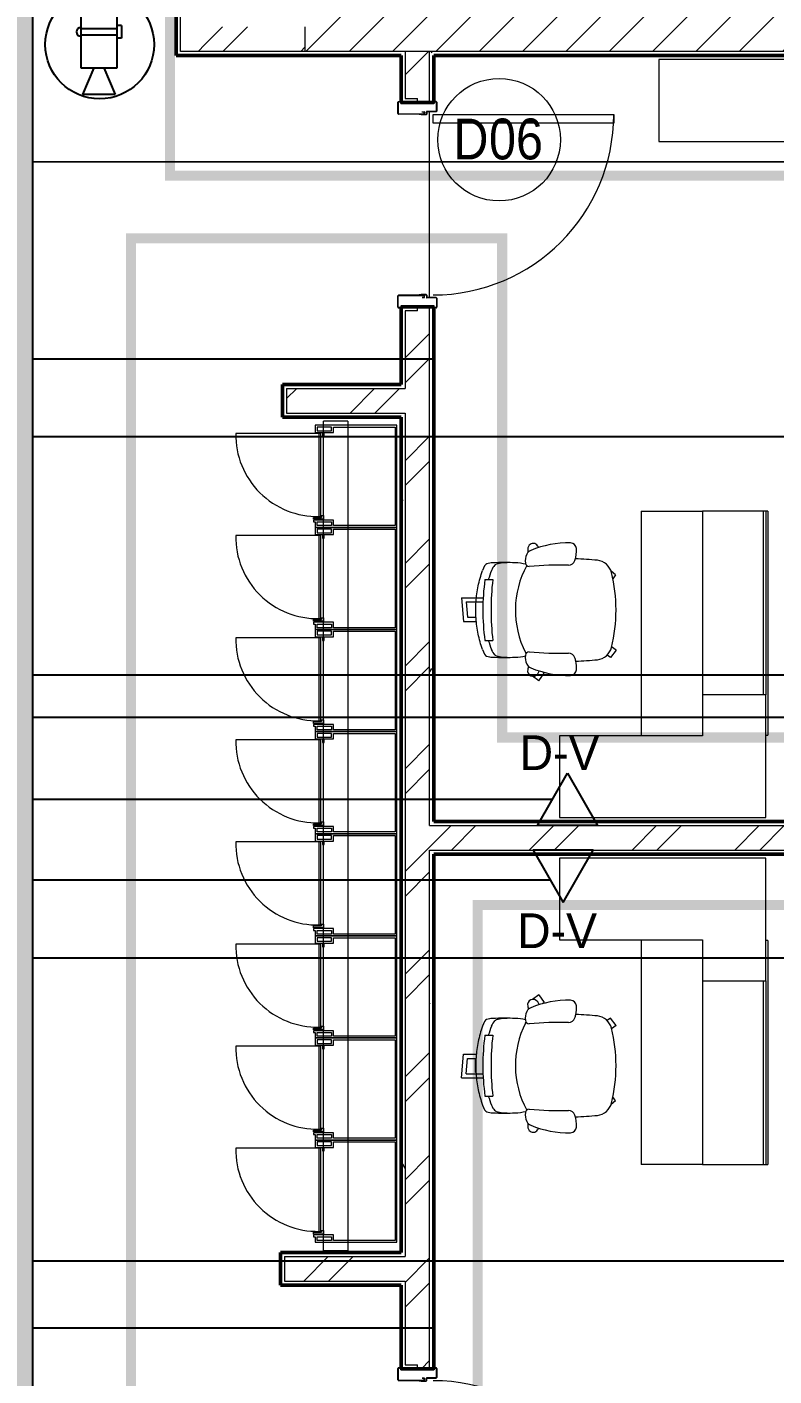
# Model space of a CAD drawing. Header units: millimetres. Extents: x -9358 to 257996, y -67499 to 9117.
# Drawn here: x 42789 to 46446, y -19183 to -12578 of the extents above; entities that cross this region are included whole.
import ezdxf

# ---------------------------------------------------------------- set-up
doc = ezdxf.new("R2010")
doc.units = ezdxf.units.MM
doc.header["$LTSCALE"] = 1000
for name, color, linetype, lineweight in [('123', 2, 'Continuous', 9), ('A-DOOR', 8, 'Continuous', 9), ('A-DOOR-1', 8, 'Continuous', 18), ('A-DOR', 8, 'Continuous', 9), ('A-FLR-PAT', 8, 'Continuous', 18), ('A-FRN', 8, 'Continuous', 9), ('A-GEN-MOD', 8, 'Continuous', 9), ('A-TYP-DOR', 8, 'Continuous', 0), ('A-WAL-CLD', 8, 'Continuous', 9), ('A-WAL-CMU', 8, 'Continuous', 50), ('A-WAL-LOW-30', 8, 'Continuous', 18), ('A-WAL-PAT-1', 8, 'Continuous', 9)]:
    doc.layers.add(name, color=color, linetype=linetype, lineweight=lineweight)
for name, color, linetype in [('CCTV', 4, 'Continuous'), ('CCTVNET', 6, 'Continuous'), ('DATANET', 4, 'Continuous'), ('F POINT AGN', 7, 'Continuous'), ('LC-CABLE -10', 4, 'Continuous'), ('Route - rack1', 7, 'Continuous')]:
    doc.layers.add(name, color=color, linetype=linetype)
doc.styles.add('Arial_7', font='arial.ttf', dxfattribs={"width": 0.85, "height": 200})
pattern_1 = [(45, (0, 0), (-251.4472, 251.4472), []), (45, (0, 381), (-251.4472, 251.4472), [])]
pattern_2 = [(0, (0, 0), (812.8, 203.2), [33.528, -576.072, 33.528, -576.072, -3251.2]), (0, (0, 0), (812.8, 203.2), [-1219.2, 33.528, -1185.672, 33.528, -576.072, -1422.4]), (0, (0, 0), (812.8, 203.2), [-3048, 33.528, -372.872, 33.528, -982.472]), (120, (304.8, 101.6), (-582.37636, 602.30545), [33.528, -576.072, 33.528, -576.072, -3251.2]), (120, (304.8, 101.6), (-582.37636, 602.30545), [-1219.2, 33.528, -1185.672, 33.528, -576.072, -1422.4]), (120, (304.8, 101.6), (-582.37636, 602.30545), [-3048, 33.528, -372.872, 33.528, -982.472]), (240, (406.4, 508), (-230.42364, -805.50545), [33.528, -576.072, 33.528, -576.072, -3251.2]), (240, (406.4, 508), (-230.42364, -805.50545), [-1219.2, 33.528, -1185.672, 33.528, -576.072, -1422.4]), (240, (406.4, 508), (-230.42364, -805.50545), [-3048, 33.528, -372.872, 33.528, -982.472])]

# ---------------------------------------------------------------- blocks, each defined once
blk = doc.blocks.new('Door Tag - Door Tag-41184-01-Ground Floor Plan')
at = {"layer": 'A-TYP-DOR'}
blk.add_circle((0, 0), 3, dxfattribs=at)
blk = doc.blocks.new('D-V')
at = {"color": 3}
blk.add_lwpolyline([(1.2, 256.5), (146.9, 0), (-146.9, 0), (1.2, 256.5)], dxfattribs=at)
at = {"layer": 'CCTV', "color": 2}
blk.add_attdef('D-V', (-225.1, 246.5), '', height=170, dxfattribs=at)
blk = doc.blocks.new('Wood door - 1000-Wood Door-2297986-01-Ground Floor Furniture Plan')
at = {"layer": 'A-DOOR'}
blk.add_arc((442, -77), 884, 180, 270, dxfattribs=at)
at = {"layer": 'A-DOOR-1'}
for p, q in [((-505, 92.5), (-505, 82.5)), ((-505, 82.5), (-505, 92.5)), ((-503.5, 82.5), (-503.5, 92.5)), ((-445.7, 95), (-502.5, 95)), ((-502.5, 95), (-445.7, 95)), ((-502.5, 93.5), (-445.7, 93.5)), ((-495, 81.5), (-502.5, 81.5)), ((-502.5, 80), (-495, 80)), ((-495, 80), (-500, 80)), ((-495, 81.5), (-495, 80)), ((-495, -80), (-495, 80)), ((-444.7, 92.5), (-444.7, -32.5)), ((-443.2, -8.1), (-443.2, 92.5)), ((-443.2, 92.5), (-443.2, -8.1)), ((443.2, -8.1), (443.2, 92.5)), ((443.2, -8.4), (443.2, 92.5)), ((444.7, 92.5), (444.7, -32.5)), ((445.7, 95), (502.5, 95)), ((445.7, 95), (502.5, 95)), ((502.5, 93.5), (445.7, 93.5)), ((495, 81.5), (495, 80)), ((495, 81.5), (502.5, 81.5)), ((502.5, 80), (495, 80)), ((495, 80), (495, -80)), ((500, 80), (495, 80)), ((503.5, 82.5), (503.5, 92.5)), ((505, 92.5), (505, 82.5)), ((505, 92.5), (505, 82.5)), ((-456.5, -92.5), (-456.5, -47)), ((-453.7, -23), (-455.2, -23)), ((-455.2, -23), (-455.2, -32.5)), ((-455, -92.5), (-455, -47)), ((-455, -47), (-455, -92.5)), ((-442.5, -44.5), (-454, -44.5)), ((-442.5, -46), (-454, -46)), ((-442.5, -46), (-454, -46)), ((-453.7, -32.5), (-453.7, -23)), ((-445.7, -33.5), (-452.7, -33.5)), ((-452.7, -35), (-445.7, -35)), ((-441.7, -8.1), (-443.2, -8.4)), ((-443.2, -32.5), (-443.2, -8.1)), ((-443.2, -8.1), (-441.7, -8.1)), ((-443.2, -8.4), (-441.5, -18.1)), ((-440, -18), (-441.7, -8.1)), ((-441.7, -8.1), (-440, -18)), ((-441.5, -18.1), (-441.5, -43.5)), ((-440, -43.5), (-440, -18)), ((-440, -18), (-440, -43.5)), ((440, -18), (441.7, -8.1)), ((440, -18), (441.7, -8.1)), ((440, -43.5), (440, -18)), ((440, -43.5), (440, -18)), ((443.2, -8.4), (441.5, -18.1)), ((441.5, -18.1), (441.5, -43.5)), ((441.7, -8.1), (443.2, -8.4)), ((441.7, -8.1), (443.2, -8.4)), ((442.5, -44.5), (454, -44.5)), ((442.5, -46), (454, -46)), ((454, -46), (442.5, -46)), ((443.2, -32.5), (443.2, -8.1)), ((445.7, -33.5), (452.7, -33.5)), ((452.7, -35), (445.7, -35)), ((453.7, -23), (455.2, -23)), ((453.7, -32.5), (453.7, -23)), ((455, -92.5), (455, -47)), ((455, -92.5), (455, -47)), ((455.2, -23), (455.2, -32.5)), ((456.5, -92.5), (456.5, -47)), ((-505, -92.5), (-505, -82.5)), ((-505, -92.5), (-505, -82.5)), ((-503.5, -92.5), (-503.5, -82.5)), ((-495, -80), (-502.5, -80)), ((-502.5, -81.5), (-495, -81.5)), ((-457.5, -93.5), (-502.5, -93.5)), ((-502.5, -95), (-457.5, -95)), ((-457.5, -95), (-502.5, -95)), ((-500, -80), (-495, -80)), ((-495, -81.5), (-495, -80)), ((399, -77), (442, -77)), ((399, -961), (399, -77)), ((442, -77), (442, -961)), ((457.5, -93.5), (502.5, -93.5)), ((502.5, -95), (457.5, -95)), ((502.5, -95), (457.5, -95)), ((495, -81.5), (495, -80)), ((495, -80), (502.5, -80)), ((495, -80), (500, -80)), ((502.5, -81.5), (495, -81.5)), ((503.5, -92.5), (503.5, -82.5)), ((505, -92.5), (505, -82.5)), ((505, -82.5), (505, -92.5)), ((442, -961), (399, -961))]:
    blk.add_line(p, q, dxfattribs=at)
for centre, radius, start, end in [((-502.5, 92.5), 2.5, 90, 180), ((-502.5, 92.5), 2.5, 90, 180), ((-502.5, 82.5), 2.5, 180, 270), ((-502.5, 82.5), 2.5, 180, 270), ((-502.5, 92.5), 1.03, 90, 180), ((-502.5, 82.5), 1.01, 180, 270), ((-445.7, 92.5), 2.5, 0, 90), ((-445.7, 92.5), 2.5, 0, 90), ((-445.7, 92.5), 0.985, 0, 90), ((445.7, 92.5), 2.5, 90, 180), ((445.7, 92.5), 2.5, 90, 180), ((445.7, 92.5), 0.985, 90, 180), ((502.5, 92.5), 2.5, 360, 90), ((502.5, 92.5), 2.5, 0, 90), ((502.5, 92.5), 1.03, 0, 90), ((502.5, 82.5), 1.01, 270, 360), ((502.5, 82.5), 2.5, 270, 0), ((502.5, 82.5), 2.5, 270, 360), ((-454, -47), 2.5, 90, 180), ((-452.7, -32.5), 2.5, 180, 270), ((-454, -47), 0.997, 90, 180), ((-454, -47), 0.997, 90, 180), ((-452.7, -32.5), 1.01, 180, 270), ((-445.7, -32.5), 0.984, 270, 360), ((-445.7, -32.5), 2.5, 270, 360), ((-442.5, -43.5), 1, 270, 0), ((-442.5, -43.5), 2.5, 270, 360), ((-442.5, -43.5), 2.5, 270, 360), ((442.5, -43.5), 2.5, 180, 270), ((442.5, -43.5), 2.5, 180, 270), ((442.5, -43.5), 1, 180, 270), ((445.7, -32.5), 2.5, 180, 270), ((445.7, -32.5), 0.984, 180, 270), ((452.7, -32.5), 1.01, 270, 360), ((452.7, -32.5), 2.5, 270, 360), ((454, -47), 2.5, 360, 90), ((454, -47), 0.997, 360, 90), ((454, -47), 0.979, 0, 90), ((-502.5, -82.5), 2.5, 90, 180), ((-502.5, -82.5), 2.5, 90, 180), ((-502.5, -92.5), 2.5, 180, 270), ((-502.5, -92.5), 2.5, 180, 270), ((-502.5, -82.5), 1, 90, 180), ((-502.5, -92.5), 1, 180, 270), ((-457.5, -92.5), 1, 270, 0), ((-457.5, -92.5), 2.5, 270, 360), ((-457.5, -92.5), 2.5, 270, 360), ((457.5, -92.5), 2.5, 180, 270), ((457.5, -92.5), 2.5, 180, 270), ((457.5, -92.5), 1, 180, 270), ((502.5, -82.5), 2.5, 0, 90), ((502.5, -82.5), 2.5, 360, 90), ((502.5, -82.5), 1, 0, 90), ((502.5, -92.5), 1, 270, 360), ((502.5, -92.5), 2.5, 270, 360), ((502.5, -92.5), 2.5, 270, 360)]:
    blk.add_arc(centre, radius, start, end, dxfattribs=at)
blk = doc.blocks.new('Wood door - 1000-Wood Door-2297988-01-Ground Floor Furniture Plan')
at = {"layer": 'A-DOOR'}
blk.add_arc((442, 77), 884, 90, 180, dxfattribs=at)
at = {"layer": 'A-DOOR-1'}
for p, q in [((442, 961), (399, 961)), ((399, 961), (399, 77)), ((442, 77), (442, 961)), ((-505, 92.5), (-505, 82.5)), ((-505, 92.5), (-505, 82.5)), ((-503.5, 92.5), (-503.5, 82.5)), ((-502.5, 95), (-457.5, 95)), ((-457.5, 95), (-502.5, 95)), ((-457.5, 93.5), (-502.5, 93.5)), ((-502.5, 81.5), (-495, 81.5)), ((-495, 80), (-502.5, 80)), ((-500, 80), (-495, 80)), ((-495, 81.5), (-495, 80)), ((-495, 80), (-495, -80)), ((-456.5, 92.5), (-456.5, 47)), ((-455, 92.5), (-455, 47)), ((-455, 47), (-455, 92.5)), ((399, 77), (442, 77)), ((455, 92.5), (455, 47)), ((455, 92.5), (455, 47)), ((456.5, 92.5), (456.5, 47)), ((502.5, 95), (457.5, 95)), ((502.5, 95), (457.5, 95)), ((457.5, 93.5), (502.5, 93.5)), ((495, 81.5), (495, 80)), ((502.5, 81.5), (495, 81.5)), ((495, 80), (502.5, 80)), ((495, -80), (495, 80)), ((495, 80), (500, 80)), ((503.5, 92.5), (503.5, 82.5)), ((505, 92.5), (505, 82.5)), ((505, 82.5), (505, 92.5)), ((-455.2, 23), (-455.2, 32.5)), ((-453.7, 23), (-455.2, 23)), ((-442.5, 46), (-454, 46)), ((-442.5, 46), (-454, 46)), ((-442.5, 44.5), (-454, 44.5)), ((-453.7, 32.5), (-453.7, 23)), ((-452.7, 35), (-445.7, 35)), ((-445.7, 33.5), (-452.7, 33.5)), ((-444.7, -92.5), (-444.7, 32.5)), ((-443.2, 32.5), (-443.2, 8.1)), ((-443.2, 8.4), (-441.5, 18.1)), ((-441.7, 8.1), (-443.2, 8.4)), ((-443.2, 8.1), (-443.2, -92.5)), ((-443.2, -92.5), (-443.2, 8.1)), ((-443.2, 8.1), (-441.7, 8.1)), ((-440, 18), (-441.7, 8.1)), ((-441.7, 8.1), (-440, 18)), ((-441.5, 18.1), (-441.5, 43.5)), ((-440, 43.5), (-440, 18)), ((-440, 18), (-440, 43.5)), ((440, 43.5), (440, 18)), ((440, 43.5), (440, 18)), ((440, 18), (441.7, 8.1)), ((440, 18), (441.7, 8.1)), ((441.5, 18.1), (441.5, 43.5)), ((443.2, 8.4), (441.5, 18.1)), ((441.7, 8.1), (443.2, 8.4)), ((441.7, 8.1), (443.2, 8.4)), ((442.5, 46), (454, 46)), ((454, 46), (442.5, 46)), ((442.5, 44.5), (454, 44.5)), ((443.2, 32.5), (443.2, 8.1)), ((443.2, 8.4), (443.2, -92.5)), ((443.2, 8.1), (443.2, -92.5)), ((444.7, -92.5), (444.7, 32.5)), ((452.7, 35), (445.7, 35)), ((445.7, 33.5), (452.7, 33.5)), ((453.7, 32.5), (453.7, 23)), ((453.7, 23), (455.2, 23)), ((455.2, 23), (455.2, 32.5)), ((-505, -92.5), (-505, -82.5)), ((-505, -82.5), (-505, -92.5)), ((-503.5, -82.5), (-503.5, -92.5)), ((-502.5, -80), (-495, -80)), ((-495, -81.5), (-502.5, -81.5)), ((-502.5, -93.5), (-445.7, -93.5)), ((-445.7, -95), (-502.5, -95)), ((-502.5, -95), (-445.7, -95)), ((-495, -80), (-500, -80)), ((-495, -81.5), (-495, -80)), ((502.5, -93.5), (445.7, -93.5)), ((445.7, -95), (502.5, -95)), ((445.7, -95), (502.5, -95)), ((495, -81.5), (495, -80)), ((502.5, -80), (495, -80)), ((500, -80), (495, -80)), ((495, -81.5), (502.5, -81.5)), ((503.5, -82.5), (503.5, -92.5)), ((505, -92.5), (505, -82.5)), ((505, -92.5), (505, -82.5))]:
    blk.add_line(p, q, dxfattribs=at)
for centre, radius, start, end in [((-502.5, 92.5), 2.5, 90, 180), ((-502.5, 92.5), 2.5, 90, 180), ((-502.5, 82.5), 2.5, 180, 270), ((-502.5, 82.5), 2.5, 180, 270), ((-502.5, 92.5), 1, 90, 180), ((-502.5, 82.5), 1, 180, 270), ((-457.5, 92.5), 2.5, 0, 90), ((-457.5, 92.5), 2.5, 0, 90), ((-457.5, 92.5), 1, 0, 90), ((457.5, 92.5), 2.5, 90, 180), ((457.5, 92.5), 2.5, 90, 180), ((457.5, 92.5), 1, 90, 180), ((502.5, 92.5), 2.5, 0, 90), ((502.5, 92.5), 2.5, 0, 90), ((502.5, 92.5), 1, 0, 90), ((502.5, 82.5), 1, 270, 0), ((502.5, 82.5), 2.5, 270, 0), ((502.5, 82.5), 2.5, 270, 0), ((-454, 47), 2.5, 180, 270), ((-452.7, 32.5), 2.5, 90, 180), ((-454, 47), 0.997, 180, 270), ((-454, 47), 0.997, 180, 270), ((-452.7, 32.5), 1.01, 90, 180), ((-445.7, 32.5), 2.5, 0, 90), ((-445.7, 32.5), 0.984, 0, 90), ((-442.5, 43.5), 2.5, 0, 90), ((-442.5, 43.5), 2.5, 0, 90), ((-442.5, 43.5), 1, 0, 90), ((442.5, 43.5), 2.5, 90, 180), ((442.5, 43.5), 2.5, 90, 180), ((442.5, 43.5), 1, 90, 180), ((445.7, 32.5), 2.5, 90, 180), ((445.7, 32.5), 0.984, 90, 180), ((452.7, 32.5), 2.5, 0, 90), ((452.7, 32.5), 1.01, 0, 90), ((454, 47), 2.5, 270, 0), ((454, 47), 0.997, 270, 0), ((454, 47), 0.979, 270, 360), ((-502.5, -82.5), 2.5, 90, 180), ((-502.5, -82.5), 2.5, 90, 180), ((-502.5, -92.5), 2.5, 180, 270), ((-502.5, -92.5), 2.5, 180, 270), ((-502.5, -82.5), 1.01, 90, 180), ((-502.5, -92.5), 1.03, 180, 270), ((-445.7, -92.5), 0.985, 270, 0), ((-445.7, -92.5), 2.5, 270, 0), ((-445.7, -92.5), 2.5, 270, 360), ((445.7, -92.5), 2.5, 180, 270), ((445.7, -92.5), 2.5, 180, 270), ((445.7, -92.5), 0.985, 180, 270), ((502.5, -82.5), 2.5, 0, 90), ((502.5, -82.5), 2.5, 0, 90), ((502.5, -82.5), 1.01, 0, 90), ((502.5, -92.5), 1.03, 270, 0), ((502.5, -92.5), 2.5, 270, 0), ((502.5, -92.5), 2.5, 270, 360)]:
    blk.add_arc(centre, radius, start, end, dxfattribs=at)
blk = doc.blocks.new('FR_Lockers-MLTPL_Dar - FR_Lockers-MLTPL_Dar-1703966-01-Ground Floor Furniture Plan')
at = {"layer": 'A-GEN-MOD'}
for p, q in [((-40, 382.2), (-40, 789.1)), ((-500, 400), (-500, 0)), ((-473.3, 400), (-500, 400)), ((-473.3, 408.9), (-473.3, 400)), ((-464.4, 408.9), (-473.3, 408.9)), ((-464.4, 311.1), (-464.4, 408.9)), ((-460, 408.9), (-451.1, 408.9)), ((-460, 360), (-460, 408.9)), ((-451.1, 408.9), (-451.1, 368.9)), ((-35.6, 400), (-35.6, 364.4)), ((0, 400), (-35.6, 400)), ((0, 0), (0, 400)), ((-491.1, 391.1), (-473.3, 391.1)), ((-491.1, 320), (-491.1, 391.1)), ((-473.3, 391.1), (-473.3, 320)), ((-442.2, 360), (-460, 360)), ((-451.1, 368.9), (-442.2, 368.9)), ((-446.7, 382.2), (-446.7, 373.3)), ((-40, 382.2), (-446.7, 382.2)), ((-446.7, 373.3), (-40, 373.3)), ((-442.2, 368.9), (-442.2, 360)), ((-53.3, 364.4), (-53.3, 355.6)), ((-35.6, 364.4), (-53.3, 364.4)), ((-53.3, 355.6), (-35.6, 355.6)), ((-40, 373.3), (-40, 382.2)), ((-35.6, 355.6), (-35.6, 311.1)), ((-26.7, 391.1), (-26.7, 320)), ((-8.9, 391.1), (-26.7, 391.1)), ((-8.9, 320), (-8.9, 391.1)), ((-473.3, 320), (-491.1, 320)), ((-491.1, 311.1), (-464.4, 311.1)), ((-491.1, 8.9), (-491.1, 311.1)), ((-35.6, 311.1), (-8.9, 311.1)), ((-26.7, 320), (-8.9, 320)), ((-8.9, 311.1), (-8.9, 8.9)), ((-500, 0), (0, 0)), ((-8.9, 8.9), (-491.1, 8.9))]:
    blk.add_line(p, q, dxfattribs=at)
blk.add_arc((-46.8, 389.2), 400, 89.03054, 181.28823, dxfattribs=at)
blk = doc.blocks.new('Task chair 9554N35 - Task chair 9554N35-733048-01-Ground Floor Furniture Plan')
at = {"layer": 'A-FRN'}
for p, q in [((-59.9, 447.8), (56.2, 437.7)), ((-59.9, 447.8), (-59.9, 341.6)), ((-40.1, 424.9), (-40.1, 342.5)), ((-40.1, 424.9), (34.3, 418.4)), ((34.3, 418.4), (34.3, 377)), ((56.2, 437.7), (56.2, 375.4)), ((-148.6, 333.2), (-148.6, 294.8)), ((-33.2, 380), (34.3, 380)), ((-33.2, 377), (-33.2, 380)), ((148.6, 333.5), (148.6, 294.8)), ((208.7, 134.6), (213.5, 132.2)), ((346.3, 69.3), (309.5, 42.5)), ((346.3, 69.3), (324.3, 99.6)), ((309.5, 42.5), (303.3, 51.1)), ((-172.9, -306.8), (-189.9, -284.3)), ((-172.9, -306.8), (-153.2, -293.1)), ((196.3, -309), (180.3, -287)), ((196.3, -309), (233.1, -282.3)), ((233.1, -282.3), (220.5, -265))]:
    blk.add_line(p, q, dxfattribs=at)
for centre, radius, start, end in [((1, -773.4), 1116.7, 82.40675, 97.69875), ((1424.9, 239.6), 1657.1, 178.08469, 181.91531), ((192.1, 200.6), 424.1, 170.87537, 178.71964), ((-202, 267.3), 24.7, 131.85659, 178.73501), ((18.2, -231.9), 573.4, 106.91404, 111.62967), ((0, -988.3), 1291.7, 83.39468, 96.60532), ((-18.2, -231.9), 573.4, 68.37033, 73.08596), ((202, 267.3), 24.7, 1.26499, 48.14341), ((-192.1, 200.6), 424.1, 1.28036, 9.12463), ((-1424.9, 239.6), 1657.1, 358.08469, 1.91531), ((-239, 54.3), 81.3, 83.07154, 114.79327), ((-5.9, 191.7), 225.5, 181.91531, 194.98952), ((-231.5, 117.1), 18, 357.62611, 82.70838), ((1.2, -277.4), 461.4, 63.27249, 118.3184), ((223.3, 117.1), 18, 97.29162, 182.37389), ((230.8, 54.3), 81.3, 65.20673, 96.92846), ((5.9, 191.7), 225.5, 345.51786, 358.08469), ((157.4, -76.4), 485.9, 157.62283, 181.09869), ((-301, 96.7), 25.2, 129.57983, 236.58793), ((-296.1, 90.9), 32.8, 82.42017, 129.57983), ((-270.6, 142.7), 80.3, 236.58793, 244.06048), ((-257.7, 94.4), 37, 114.57567, 157.51846), ((-304.4, 28.7), 95.5, 76.87008, 82.42017), ((1706.6, -39.8), 1926.5, 175.34955, 181.07992), ((-1714.8, -39.8), 1926.5, 358.92008, 4.65045), ((249.5, 94.4), 37, 22.48154, 65.42433), ((351.4, -138.5), 268.8, 102.9497, 106.17349), ((-165.6, -76.4), 485.9, 358.90131, 22.37717), ((297.3, 97.1), 27.1, 305.0503, 102.9497), ((266.7, 140.7), 80.4, 293.45615, 305.0503), ((-298.4, -85.1), 30, 181.16926, 265.61497), ((-289.7, 26.9), 142.3, 265.59312, 289.57155), ((875.8, -92.8), 1126, 180.86126, 186.35861), ((-253.5, -75.2), 34, 289.57155, 358.42173), ((245.3, -75.2), 34, 181.57827, 250.42845), ((281.6, 26.9), 142.3, 250.42845, 257.15931), ((-875.8, -92.8), 1126, 353.64139, 359.03153), ((281.6, 26.9), 142.3, 257.15931, 274.40688), ((290.2, -85.1), 30, 274.38503, 358.83074), ((-163.7, -208.7), 80, 186.35861, 256.05837), ((163.7, -208.7), 80, 283.94166, 353.64139), ((0, 450.7), 759.4, 256.05837, 283.94166)]:
    blk.add_arc(centre, radius, start, end, dxfattribs=at)
for centre, major_axis, ratio, start_param, end_param in [((-182.4, 335.9), (44.1, 13.7), 0.260293, 1.734544, 2.951577), ((182.6, 337.1), (-43.9, 14.1), 0.248418, 3.3294, 4.551375), ((2833.6, 1083.6), (3058.7, 867.3), 0.246692, 3.007939, 3.042807), ((-178.1, 286.4), (48, 16.7), 0.376203, 1.755174, 2.42563), ((178.1, 286.7), (-48.1, 16.1), 0.383717, 3.814978, 4.524085), ((-2839.6, 1069.5), (-3064.8, 850.5), 0.246639, 3.238935, 3.272795), ((-2833.6, 1083.6), (-3058.7, 867.3), 0.246692, 3.240378, 3.275247)]:
    blk.add_ellipse(centre, major_axis=major_axis, ratio=ratio, start_param=start_param, end_param=end_param, dxfattribs=at)
blk.add_open_spline([(193.1, 345.6), (180.8, 349.8), (155.9, 357.6), (104.9, 369.7), (39.6, 378.5), (-39.7, 378.4), (-105, 369.4), (-155.9, 357.1), (-180.8, 349.3), (-193.1, 344.9)], degree=3, knots=[0, 0, 0, 0, 0.1, 0.2, 0.4, 0.6, 0.8, 0.9, 1, 1, 1, 1], dxfattribs=at)
blk = doc.blocks.new('secretary office - manager office -1 2-1846452-01-Ground Floor Furniture Plan')
at = {"layer": 'A-FRN'}
for p, q in [((-360, 310), (-950, 310)), ((-950, 310), (-950, 300)), ((-950, 300), (-950, -700)), ((-548, 320), (550, 320)), ((-548, 320), (-548, 310)), ((-350, 310), (-360, 310)), ((-350, 0), (-350, 310)), ((-350, 310), (550, 310)), ((550, 300), (-350, 300)), ((550, 300), (-350, 300)), ((550, 310), (550, 320)), ((550, 300), (550, 310)), ((550, 0), (550, 300)), ((-550, -700), (-550, 0)), ((-550, 0), (-350, 0)), ((-350, 0), (550, 0)), ((550, 0), (550, -300)), ((-550, -300), (550, -300)), ((-950, -700), (-550, -700))]:
    blk.add_line(p, q, dxfattribs=at)
blk = doc.blocks.new('Walls 151 - Walls 41-1846464-01-Ground Floor Furniture Plan')
at = {"layer": 'A-FRN'}
for p, q in [((61604.7, -7518.4), (59274.7, -7518.4)), ((59274.7, -7518.4), (59274.7, -7918.4)), ((61604.7, -7918.4), (61604.7, -7518.4)), ((59274.7, -7918.4), (61604.7, -7918.4))]:
    blk.add_line(p, q, dxfattribs=at)
blk = doc.blocks.new('Task chair 9554N35 - Task chair 9554N35-745676-01-Ground Floor Furniture Plan')
at = {"layer": 'A-FRN'}
for p, q in [((-172.9, 306.8), (-189.9, 284.3)), ((-172.9, 306.8), (-153.2, 293.1)), ((196.3, 309), (180.3, 287)), ((196.3, 309), (233.1, 282.3)), ((233.1, 282.3), (220.5, 265)), ((309.5, -42.5), (303.3, -51.1)), ((346.3, -69.3), (309.5, -42.5)), ((346.3, -69.3), (324.3, -99.6)), ((208.7, -134.6), (213.5, -132.2)), ((-148.6, -333.2), (-148.6, -294.8)), ((148.6, -333.5), (148.6, -294.8)), ((-59.9, -447.8), (-59.9, -341.6)), ((-40.1, -424.9), (-40.1, -342.5)), ((-33.2, -377), (-33.2, -380)), ((-33.2, -380), (34.3, -380)), ((34.3, -418.4), (34.3, -377)), ((56.2, -437.7), (56.2, -375.4)), ((-59.9, -447.8), (56.2, -437.7)), ((-40.1, -424.9), (34.3, -418.4))]:
    blk.add_line(p, q, dxfattribs=at)
for centre, radius, start, end in [((-163.7, 208.7), 80, 103.94163, 173.64139), ((0, -450.7), 759.4, 76.05834, 103.94163), ((163.7, 208.7), 80, 6.35861, 76.05834), ((875.8, 92.8), 1126, 173.64139, 179.13874), ((-875.8, 92.8), 1126, 0.96847, 6.35861), ((157.4, 76.4), 485.9, 178.90131, 202.37717), ((-298.4, 85.1), 30, 94.38503, 178.83074), ((-289.7, -26.9), 142.3, 70.42845, 94.40688), ((-253.5, 75.2), 34, 1.57827, 70.42845), ((1706.6, 39.8), 1926.5, 178.92008, 184.65045), ((-1714.8, 39.8), 1926.5, 355.34955, 1.07992), ((245.3, 75.2), 34, 109.57155, 178.42173), ((281.6, -26.9), 142.3, 102.84069, 109.57155), ((281.6, -26.9), 142.3, 85.59312, 102.84069), ((-165.6, 76.4), 485.9, 337.62283, 1.09869), ((290.2, 85.1), 30, 1.16926, 85.61497), ((-301, -96.7), 25.2, 123.41207, 230.42017), ((-296.1, -90.9), 32.8, 230.42017, 277.57983), ((-270.6, -142.7), 80.3, 115.93952, 123.41207), ((-257.7, -94.4), 37, 202.48154, 245.42433), ((-304.4, -28.7), 95.5, 277.57983, 283.12992), ((-239, -54.3), 81.3, 245.20673, 276.92846), ((-231.5, -117.1), 18, 277.29162, 2.37389), ((1.2, 277.4), 461.4, 241.6816, 296.72751), ((223.3, -117.1), 18, 177.62611, 262.70838), ((230.8, -54.3), 81.3, 263.07154, 294.79327), ((249.5, -94.4), 37, 294.57567, 337.51846), ((351.4, 138.5), 268.8, 253.82651, 257.0503), ((297.3, -97.1), 27.1, 257.0503, 54.9497), ((266.7, -140.7), 80.4, 54.9497, 66.54385), ((1424.9, -239.6), 1657.1, 178.08469, 181.91531), ((-5.9, -191.7), 225.5, 165.01048, 178.08469), ((5.9, -191.7), 225.5, 1.91531, 14.48214), ((-1424.9, -239.6), 1657.1, 358.08469, 1.91531), ((192.1, -200.6), 424.1, 181.28036, 189.12463), ((-192.1, -200.6), 424.1, 350.87537, 358.71964), ((-202, -267.3), 24.7, 181.26499, 228.14341), ((18.2, 231.9), 573.4, 248.37033, 253.08596), ((0, 988.3), 1291.7, 263.39468, 276.60532), ((-18.2, 231.9), 573.4, 286.91404, 291.62967), ((202, -267.3), 24.7, 311.85659, 358.73501), ((1, 773.4), 1116.7, 262.30125, 277.59325)]:
    blk.add_arc(centre, radius, start, end, dxfattribs=at)
for centre, major_axis, ratio, start_param, end_param in [((2833.6, -1083.6), (-3058.7, 867.3), 0.246692, 0.098786, 0.133654), ((-182.4, -335.9), (-44.1, 13.7), 0.260293, 0.190015, 1.407049), ((-178.1, -286.4), (-48, 16.7), 0.376203, 0.715963, 1.386418), ((178.1, -286.7), (48.1, 16.1), 0.383717, 4.900693, 5.6098), ((182.6, -337.1), (43.9, 14.1), 0.248418, 4.873403, 6.095378), ((-2833.6, -1083.6), (3058.7, 867.3), 0.246692, 6.149531, 6.184399), ((-2839.6, -1069.5), (3064.8, 850.5), 0.246639, 6.151983, 6.185843)]:
    blk.add_ellipse(centre, major_axis=major_axis, ratio=ratio, start_param=start_param, end_param=end_param, dxfattribs=at)
blk.add_open_spline([(193.1, -345.6), (180.8, -349.8), (155.9, -357.6), (104.9, -369.7), (39.6, -378.5), (-39.7, -378.4), (-105, -369.4), (-155.9, -357.1), (-180.8, -349.3), (-193.1, -344.9)], degree=3, knots=[0, 0, 0, 0, 0.1, 0.2, 0.4, 0.6, 0.8, 0.9, 1, 1, 1, 1], dxfattribs=at)
blk = doc.blocks.new('secretary office - manager office -1 2-1846450-01-Ground Floor Furniture Plan')
at = {"layer": 'A-FRN'}
for p, q in [((-550, 700), (-950, 700)), ((-950, 700), (-950, -300)), ((-550, 0), (-550, 700)), ((550, 300), (-550, 300)), ((550, 300), (550, 0)), ((-350, 0), (-550, 0)), ((550, 0), (-350, 0)), ((-350, -310), (-350, 0)), ((550, -300), (550, 0)), ((-950, -300), (-950, -310)), ((-950, -310), (-360, -310)), ((-548, -310), (-548, -320)), ((550, -320), (-548, -320)), ((-360, -310), (-350, -310)), ((-350, -300), (550, -300)), ((-350, -300), (550, -300)), ((550, -310), (-350, -310)), ((550, -310), (550, -300)), ((550, -320), (550, -310))]:
    blk.add_line(p, q, dxfattribs=at)
blk = doc.blocks.new('G')
at = {"layer": 'A-WAL-PAT-1'}
h = blk.add_hatch(dxfattribs=at)
h.set_pattern_fill('FP_1', color=256, style=0, pattern_type=2)
h.set_pattern_definition(pattern_1)
h.paths.add_polyline_path([(43539.7, -12550), (43659.7, -12550), (43659.7, -12250), (43539.7, -12250)], flags=0)
h = blk.add_hatch(dxfattribs=at)
h.set_pattern_fill('FP_4', color=256, style=0, pattern_type=2)
h.set_pattern_definition([(45, (0, 0), (-106.066, 106.066), [])])
h.paths.add_polyline_path([(50870, -12550), (51150, -12550), (51150, -12250), (44149.7, -12250), (44149.7, -12550), (50764.3, -12550)], flags=0)
h = blk.add_hatch(dxfattribs=at)
h.set_pattern_fill('FP_1', color=256, style=0, pattern_type=2)
h.set_pattern_definition(pattern_1)
h.paths.add_polyline_path([(43659.7, -12550), (44149.7, -12550), (44149.7, -12430), (43659.7, -12430)], flags=0)
h = blk.add_hatch(dxfattribs=at)
h.set_pattern_fill('FP_2', color=256, style=0, pattern_type=2)
h.set_pattern_definition(pattern_2)
h.paths.add_polyline_path([(43659.7, -12570), (44620, -12570), (44620, -12550), (43539.7, -12550), (43539.7, -12570)], flags=0)
h = blk.add_hatch(dxfattribs=at)
h.set_pattern_fill('FP_2', color=256, style=0, pattern_type=2)
h.set_pattern_definition(pattern_2)
h.paths.add_polyline_path([(44640, -28760), (44640, -28640), (44620, -28640), (44620, -28760)], flags=0)
h.paths.add_polyline_path([(44640, -28620), (44640, -28410), (44700, -28410), (44700, -28390), (44620, -28390), (44620, -28620)], flags=0)
h.paths.add_polyline_path([(44700, -27390), (44700, -27370), (44640, -27370), (44640, -26800), (44620, -26800), (44620, -27390)], flags=0)
h.paths.add_polyline_path([(44620, -26680), (44640, -26680), (44640, -22550), (44620, -22550), (44620, -26660)], flags=0)
h.paths.add_polyline_path([(44620, -22430), (44640, -22430), (44640, -22020), (44700, -22020), (44700, -22000), (44620, -22000), (44620, -22410)], flags=0)
h.paths.add_polyline_path([(44700, -21000), (44700, -20980), (44640, -20980), (44640, -20770), (44620, -20770), (44620, -21000)], flags=0)
h.paths.add_polyline_path([(44640, -20750), (44640, -20250), (44620, -20250), (44620, -20750)], flags=0)
h.paths.add_polyline_path([(44640, -20230), (44640, -20020), (44700, -20020), (44700, -20000), (44620, -20000), (44620, -20230)], flags=0)
h.paths.add_polyline_path([(44700, -19000), (44700, -18980), (44640, -18980), (44640, -18570), (44620, -18570), (44620, -19000)], flags=0)
h.paths.add_polyline_path([(44640, -18450), (44640, -14320), (44620, -14320), (44620, -18450)], flags=0)
h.paths.add_polyline_path([(44640, -14200), (44640, -13820), (44700, -13820), (44700, -13800), (44620, -13800), (44620, -14200)], flags=0)
h.paths.add_polyline_path([(44700, -12800), (44700, -12780), (44640, -12780), (44640, -12550), (44620, -12550), (44620, -12800)], flags=0)
h = blk.add_hatch(dxfattribs=at)
h.set_pattern_fill('FP_1', color=256, style=0, pattern_type=2)
h.set_pattern_definition(pattern_1)
h.paths.add_polyline_path([(44760, -28640), (44760, -28390), (44700, -28390), (44700, -28410), (44640, -28410), (44640, -28640)], flags=0)
h.paths.add_polyline_path([(44700, -27390), (44760, -27390), (44760, -22000), (44700, -22000), (44700, -22020), (44640, -22020), (44640, -27370), (44700, -27370)], flags=0)
h.paths.add_polyline_path([(44760, -21000), (44760, -20000), (44700, -20000), (44700, -20020), (44640, -20020), (44640, -20980), (44700, -20980), (44700, -21000)], flags=0)
h.paths.add_polyline_path([(44700, -19000), (44760, -19000), (44760, -13800), (44700, -13800), (44700, -13820), (44640, -13820), (44640, -18980), (44700, -18980)], flags=0)
h.paths.add_polyline_path([(44760, -12800), (44760, -12550), (44640, -12550), (44640, -12780), (44700, -12780), (44700, -12800)], flags=0)
h = blk.add_hatch(dxfattribs=at)
h.set_pattern_fill('FP_2', color=256, style=0, pattern_type=2)
h.set_pattern_definition(pattern_2)
h.paths.add_polyline_path([(50750, -12570), (50750, -12550), (44760, -12550), (44760, -12570), (50272.7, -12570)], flags=0)
h = blk.add_hatch(dxfattribs=at)
h.set_pattern_fill('FP_2', color=256, style=0, pattern_type=2)
h.set_pattern_definition(pattern_2)
h.paths.add_polyline_path([(44780, -28620), (44780, -28390), (44760, -28390), (44760, -28620)], flags=0)
h.paths.add_polyline_path([(44760, -27390), (44780, -27390), (44780, -24660), (44760, -24660), (44760, -27095.3)], flags=0)
h.paths.add_polyline_path([(44780, -24540), (44780, -22000), (44760, -22000), (44760, -24540)], flags=0)
h.paths.add_polyline_path([(44760, -21000), (44780, -21000), (44780, -20770), (44760, -20770), (44760, -20952.1)], flags=0)
h.paths.add_polyline_path([(44760, -20750), (44780, -20750), (44780, -20560), (44760, -20560), (44760, -20590.7)], flags=0)
h.paths.add_polyline_path([(44780, -20440), (44780, -20250), (44760, -20250), (44760, -20440)], flags=0)
h.paths.add_polyline_path([(44780, -20230), (44780, -20000), (44760, -20000), (44760, -20230)], flags=0)
h.paths.add_polyline_path([(44780, -19000), (44780, -16460), (44760, -16460), (44760, -19000)], flags=0)
h.paths.add_polyline_path([(44780, -16340), (44780, -13800), (44760, -13800), (44760, -16340)], flags=0)
h.paths.add_polyline_path([(44760, -12800), (44780, -12800), (44780, -12570), (44760, -12570), (44760, -12640.6)], flags=0)
h = blk.add_hatch(dxfattribs=at)
h.set_pattern_fill('FP_2', color=256, style=0, pattern_type=2)
h.set_pattern_definition(pattern_2)
h.paths.add_polyline_path([(44060, -14320), (44060, -14200), (44620, -14200), (44620, -14180), (44040, -14180), (44040, -14320)], flags=0)
h = blk.add_hatch(dxfattribs=at)
h.set_pattern_fill('FP_1', color=256, style=0, pattern_type=2)
h.set_pattern_definition(pattern_1)
h.paths.add_polyline_path([(44640, -14320), (44640, -14200), (44060, -14200), (44060, -14320), (44620, -14320)], flags=0)
h = blk.add_hatch(dxfattribs=at)
h.set_pattern_fill('FP_1', color=256, style=0, pattern_type=2)
h.set_pattern_definition(pattern_1)
h.paths.add_polyline_path([(50750, -16460), (50750, -16340), (44760, -16340), (44760, -16460), (50730, -16460)], flags=0)
h = blk.add_hatch(dxfattribs=at)
h.set_pattern_fill('FP_2', color=256, style=0, pattern_type=2)
h.set_pattern_definition(pattern_2)
h.paths.add_polyline_path([(50730, -16340), (50730, -16320), (44780, -16320), (44780, -16340), (50272.7, -16340)], flags=0)
h = blk.add_hatch(dxfattribs=at)
h.set_pattern_fill('FP_2', color=256, style=0, pattern_type=2)
h.set_pattern_definition(pattern_2)
h.paths.add_polyline_path([(50730, -16480), (50730, -16460), (44780, -16460), (44780, -16480), (50272.7, -16480)], flags=0)
h = blk.add_hatch(dxfattribs=at)
h.set_pattern_fill('FP_2', color=256, style=0, pattern_type=2)
h.set_pattern_definition(pattern_2)
h.paths.add_polyline_path([(44050, -18570), (44050, -18450), (44620, -18450), (44620, -18430), (44030, -18430), (44030, -18570)], flags=0)
h = blk.add_hatch(dxfattribs=at)
h.set_pattern_fill('FP_1', color=256, style=0, pattern_type=2)
h.set_pattern_definition(pattern_1)
h.paths.add_polyline_path([(44640, -18570), (44640, -18450), (44050, -18450), (44050, -18570), (44620, -18570)], flags=0)
at = {"layer": 'A-FLR-PAT'}
for p, q in [((44760, -12805), (44760, -12800)), ((44760, -13755), (44760, -12845)), ((44760, -13800), (44760, -13795)), ((44760, -19005), (44760, -19000))]:
    blk.add_line(p, q, dxfattribs=at)
at = {"layer": 'A-WAL-CLD'}
for p, q in [((43539.7, -12550), (43539.7, -12250)), ((44149.7, -12430), (44149.7, -12550)), ((50870, -12550), (43539.7, -12550)), ((44640, -12550), (44640, -12780)), ((44760, -12800), (44760, -12550)), ((44640, -12780), (44700, -12780)), ((44700, -12800), (44700, -12780)), ((44700, -13820), (44700, -13800)), ((44760, -16340), (44760, -13800)), ((44640, -13820), (44640, -14200)), ((44700, -13820), (44640, -13820)), ((44060, -14200), (44060, -14320)), ((44060, -14200), (44640, -14200)), ((44060, -14320), (44640, -14320)), ((44640, -14320), (44640, -18450)), ((44760, -16340), (50750, -16340)), ((44760, -19000), (44760, -16460)), ((44760, -16460), (50750, -16460)), ((44050, -18450), (44050, -18570)), ((44050, -18450), (44640, -18450)), ((44050, -18570), (44640, -18570)), ((44640, -18570), (44640, -18980)), ((44640, -18980), (44700, -18980)), ((44700, -19000), (44700, -18980))]:
    blk.add_line(p, q, dxfattribs=at)
at = {"layer": 'A-WAL-CMU'}
for p, q in [((43519.7, -12230), (43519.7, -12570)), ((43519.7, -12570), (44620, -12570)), ((44620, -12570), (44620, -12800)), ((44780, -12800), (44780, -12570)), ((44780, -12570), (50750, -12570)), ((44620, -12800), (44780, -12800)), ((44620, -13800), (44620, -14180)), ((44780, -13800), (44620, -13800)), ((44780, -16320), (44780, -13800)), ((44620, -14180), (44040, -14180)), ((44040, -14180), (44040, -14340)), ((44040, -14340), (44620, -14340)), ((44620, -14340), (44620, -18430)), ((50730, -16320), (44780, -16320)), ((44780, -19000), (44780, -16480)), ((44780, -16480), (50730, -16480)), ((44620, -18430), (44030, -18430)), ((44030, -18430), (44030, -18590)), ((44030, -18590), (44620, -18590)), ((44620, -18590), (44620, -19000)), ((44620, -19000), (44780, -19000))]:
    blk.add_line(p, q, dxfattribs=at)
at = {"layer": 'A-WAL-LOW-30'}
for p, q in [((44240, -18430), (44240, -14360)), ((44360, -14360), (44240, -14360)), ((44360, -14360), (44360, -18430)), ((44240, -18420), (44360, -18420))]:
    blk.add_line(p, q, dxfattribs=at)
at = {"layer": 'A-DOR'}
for name, p, rotation in [('Wood door - 1000-Wood Door-2297986-01-Ground Floor Furniture Plan', (44700, -13300), 90.00000000000021), ('Wood door - 1000-Wood Door-2297988-01-Ground Floor Furniture Plan', (44700, -19500), 270.0000000000002)]:
    blk.add_blockref(name, p, dxfattribs=dict(at, rotation=rotation))
at = {"layer": 'A-FRN'}
blk.add_blockref('Walls 151 - Walls 41-1846464-01-Ground Floor Furniture Plan', (-13393.4, -5071.6), dxfattribs=at)
for name, p, rotation in [('secretary office - manager office -1 2-1846450-01-Ground Floor Furniture Plan', (46095, -15350), 90.0000000000012), ('Task chair 9554N35 - Task chair 9554N35-745676-01-Ground Floor Furniture Plan', (45363.8, -15284.5), 269.9999999999964), ('secretary office - manager office -1 2-1846452-01-Ground Floor Furniture Plan', (46095, -17450), 269.9999999999981), ('Task chair 9554N35 - Task chair 9554N35-733048-01-Ground Floor Furniture Plan', (45363.8, -17515.5), 90.00000000000288)]:
    blk.add_blockref(name, p, dxfattribs=dict(at, rotation=rotation))
at = {"layer": 'A-GEN-MOD'}
for p, rotation in [((44600, -14380), 90.00000000000033), ((44600, -14880), 90.00000000000033), ((44600, -15380), 90.00000000000033), ((44600, -15880), 90.00000000000033), ((44600, -16380), 90.00000000000033), ((44600, -16880), 90.00000000000033), ((44600, -17380), 90.00000000000033), ((44600, -17880), 89.99999999999996)]:
    blk.add_blockref('FR_Lockers-MLTPL_Dar - FR_Lockers-MLTPL_Dar-1703966-01-Ground Floor Furniture Plan', p, dxfattribs=dict(at, rotation=rotation))
blk = doc.blocks.new('datatray')
at = {"layer": '123'}
h = blk.add_hatch(color=4, dxfattribs=at)
h.dxf.hatch_style = 1
h.paths.add_polyline_path([(302434, -43813.9), (311773, -43813.9), (311773, -43513.9), (311473, -43513.9), (301671, -43513.9), (301671, -38365), (301471, -38365), (301100, -38365), (301100, -38565), (301471, -38565), (301471, -43513.9), (287538, -43513.9), (287538, -38565), (287909, -38565), (287909, -38365), (287538, -38365), (287338, -38365), (287338, -43513.9), (277443, -43513.9), (277443, -4790), (277143, -4790), (277143, -43813.9), (301834, -43813.9), (301852.6, -52052), (299770, -52052), (299770, -52652), (301854, -52652), (302454, -52652)])
h.paths.add_polyline_path([(311773, -4790), (311473, -4790), (311473, -43513.9), (311773, -43513.9)])
at = {"layer": 'LC-CABLE -10', "color": 4}
blk.add_lwpolyline([(311473, -4790), (311773, -4790), (311773, -43513.9)], dxfattribs=at)
blk = doc.blocks.new('CAM1')
at = {"color": 3}
for p, q in [((162556, 106038), (324526, 276477)), ((324526, 276477), (429598, 30014)), ((120391, 205701), (-417251, -23507)), ((-211976, 102874), (-115951, 143811)), ((-115951, 143811), (-101930, 110921)), ((236736, -67205), (120391, 205701)), ((-211976, 102874), (-197954, 69984)), ((-172803, 80707), (-56458, -192199)), ((-125603, 100829), (-9259, -172077)), ((194572, 32458), (429598, 30014)), ((-417251, -23507), (-300906, -296412)), ((-300906, -296412), (236736, -67205))]:
    blk.add_line(p, q, dxfattribs=at)
blk.add_circle((32, 182), 443637, dxfattribs=at)
blk.add_arc((-33597, -182453), 35754, 203.0894976, 23.0894976, dxfattribs=at)
blk = doc.blocks.new('RACK1 - ROUTE')
at = {"layer": 'F POINT AGN', "color": 1, "const_width": 50}
for points in [[(50123, -19582), (50123, -16877), (44995, -16877), (44995, -19427)], [(43298, -19427), (43298, -13613), (45115, -13613), (45115, -16057), (50135, -16057), (50135, -13306), (43489, -13306), (43489, -7772), (50187, -7772), (50187, -5039), (48109, -5039), (48109, -4392), (50556, -4392), (50556, -505), (46216, -505), (46216, -4352), (44232, -4352), (44232, -7128), (40761, -7128)]]:
    blk.add_lwpolyline(points, dxfattribs=at)

msp = doc.modelspace()

# ---------------------------------------------------------------- block references
msp.add_blockref('G', (0, -148.1))

# ---------------------------------------------------------------- next in the draw order: linework, layer by layer
at = {"layer": 'DATANET', "color": 3, "ltscale": 0.05}
for p, q in [((44780, -14204.1), (42815, -14204.1)), ((44780, -18948.1), (42815, -18948.1))]:
    msp.add_line(p, q, dxfattribs=at)
at = {"layer": 'DATANET', "color": 3, "ltscale": 50}
for p, q in [((47754.5, -14585.3), (42815, -14585.3)), ((50592.8, -15751.6), (42815, -15751.6)), ((47691.5, -18620.3), (42815, -18620.3))]:
    msp.add_line(p, q, dxfattribs=at)
at = {"layer": 'DATANET', "color": 3}
for p, q in [((45360.7, -16360.9), (42815, -16360.9)), ((45351.1, -16755.3), (42815, -16755.3))]:
    msp.add_line(p, q, dxfattribs=at)
for points in [[(50464, -13241), (42815, -13239.1)], [(50183.5, -16340.9), (49954, -16340.9), (49954, -15959.1), (42815, -15959.1)], [(50181.2, -16755), (49954, -16755.3), (49954, -17137.1), (42815, -17137.1)]]:
    msp.add_lwpolyline(points, dxfattribs=at)

# ---------------------------------------------------------------- next in the draw order: block references
at = {"layer": 'A-TYP-DOR', "xscale": 99.99999999999991, "yscale": 99.99999999999991, "zscale": 99.99999999999991}
msp.add_blockref('Door Tag - Door Tag-41184-01-Ground Floor Plan', (45100, -13130), dxfattribs=at)
at = {"layer": 'CCTVNET', "color": 3, "xscale": 0.0006, "yscale": 0.0006, "zscale": 0.0006, "rotation": 246.9105023957791}
msp.add_blockref('CAM1', (43144.8, -12663.8), dxfattribs=at)
at = {"layer": 'DATANET'}
msp.add_blockref('datatray', (-268957, -148.1), dxfattribs=at)
at = {"layer": 'DATANET', "color": 3}
ref = msp.add_blockref('D-V', (45434.2, -16488.1), dxfattribs=at)
ref.add_attrib('D-V', 'D-V', (45200.2, -16216.1), dxfattribs={"layer": 'CCTV', "color": 3, "height": 170})
ref = msp.add_blockref('D-V', (45413, -16608.1), dxfattribs=dict(at, xscale=-1, rotation=180))
ref.add_attrib('D-V', 'D-V', (45188, -17088.1), dxfattribs={"layer": 'CCTV', "color": 3, "height": 170})
at = {"layer": 'Route - rack1', "color": 1}
msp.add_blockref('RACK1 - ROUTE', (0, 0), dxfattribs=at)

# ---------------------------------------------------------------- next in the draw order: texts
at = {"layer": 'A-TYP-DOR', "char_height": 200, "attachment_point": 1, "style": 'Arial_7'}
for s, insert, width in [('D', (44876.3, -13026.4), 211.245), ('06', (45050.6, -13026.4), 327.088)]:
    msp.add_mtext(s, dxfattribs=dict(at, insert=insert, width=width))

doc.saveas('drawing.dxf')
